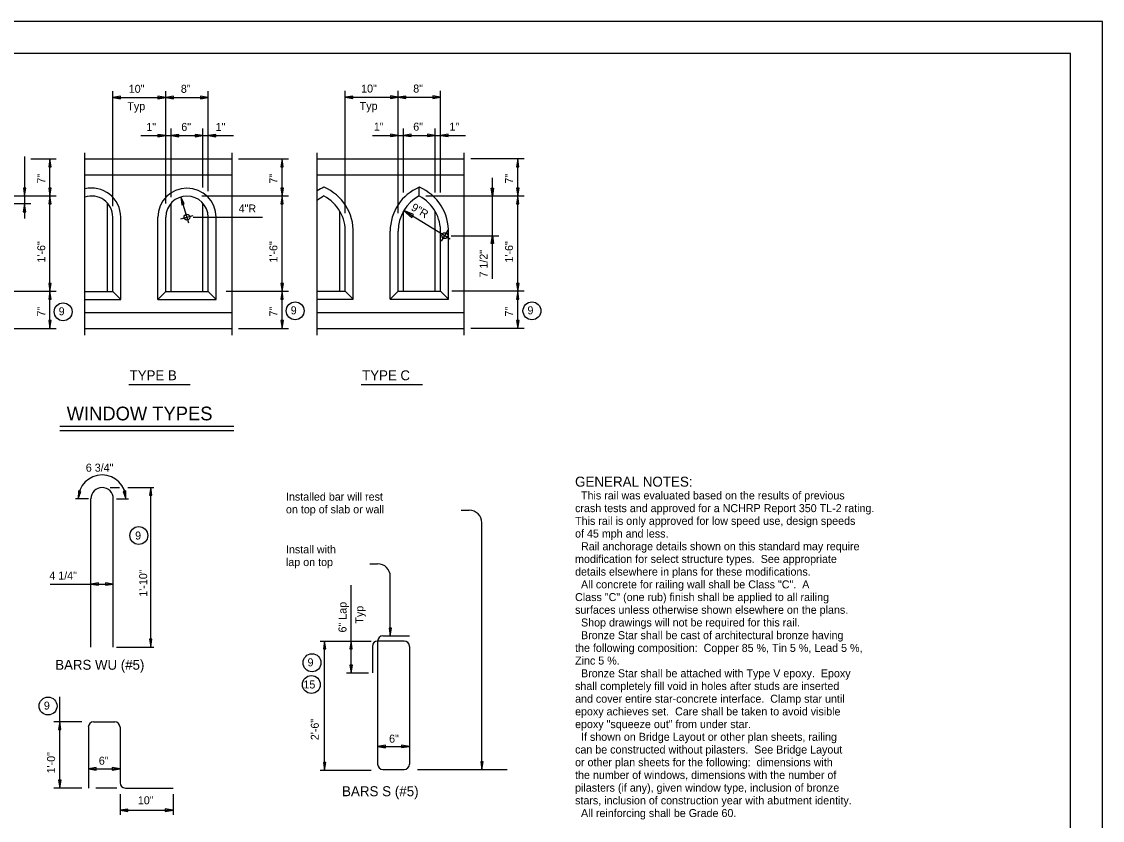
# Model space of a CAD drawing. Extents: x 2 to 71, y 0 to 22.
# Drawn here: x 53.99 to 71, y 9.43 to 22 of the extents above; entities that cross this region are included whole.
import ezdxf

# ---------------------------------------------------------------- set-up
doc = ezdxf.new("R2010")
doc.units = 0
doc.layers.add('Level 1', color=7, linetype='Continuous')

msp = doc.modelspace()

# ---------------------------------------------------------------- linework, layer by layer
at = {"layer": 'Level 1'}
for p, q in [((71, 22), (37, 22)), ((71, 0), (71, 22)), ((70.5, 21.5), (39, 21.5)), ((70.5, 0.5), (70.5, 21.5)), ((55.427, 19.094), (55.427, 20.905)), ((55.427, 20.805), (56.927, 20.805)), ((56.26, 19.135), (56.26, 20.905)), ((56.927, 19.329), (56.927, 20.905)), ((59.083, 18.982), (59.083, 20.909)), ((59.083, 20.809), (60.583, 20.809)), ((59.916, 18.982), (59.916, 20.909)), ((60.583, 19.309), (60.583, 20.909)), ((56.343, 19.236), (56.343, 20.319)), ((56.843, 19.386), (56.843, 20.315)), ((60, 19.309), (60, 20.319)), ((60.5, 19.309), (60.5, 20.319)), ((55.868, 20.205), (57.326, 20.205)), ((59.513, 20.209), (60.976, 20.209)), ((54.985, 17.066), (54.985, 19.934)), ((57.302, 17.066), (57.302, 19.934)), ((58.641, 17.066), (58.641, 19.934)), ((60.958, 17.066), (60.958, 19.934)), ((54.037, 19.879), (54.037, 18.902)), ((54.137, 19.838), (54.537, 19.838)), ((54.437, 17.171), (54.437, 19.838)), ((54.985, 19.838), (57.302, 19.838)), ((57.402, 19.838), (58.19, 19.838)), ((58.09, 17.171), (58.09, 19.838)), ((58.641, 19.838), (60.958, 19.838)), ((61.899, 19.838), (61.058, 19.838)), ((61.799, 17.171), (61.799, 19.838)), ((54.985, 19.588), (57.302, 19.588)), ((58.641, 19.588), (60.958, 19.588)), ((60.25, 19.255), (60.25, 19.393)), ((61.399, 17.953), (61.399, 19.543)), ((52.85, 19.255), (54.537, 19.255)), ((56.622, 18.826), (56.497, 19.24)), ((56.829, 19.255), (58.19, 19.255)), ((60.35, 19.255), (61.899, 19.255)), ((54.137, 19.13), (53.1, 19.13)), ((55.343, 17.751), (55.343, 19.142)), ((56.343, 17.751), (56.343, 19.142)), ((56.843, 17.751), (56.843, 19.142)), ((55.427, 17.751), (55.427, 18.921)), ((55.552, 17.626), (55.552, 18.921)), ((56.135, 17.626), (56.135, 18.921)), ((56.26, 17.751), (56.26, 18.921)), ((56.498, 18.893), (56.689, 18.95)), ((56.693, 18.921), (57.782, 18.921)), ((56.927, 17.751), (56.927, 18.921)), ((57.052, 17.626), (57.052, 18.921)), ((59, 17.755), (59, 19.014)), ((60, 17.755), (60, 19.014)), ((60.006, 19.025), (60.736, 18.578)), ((60.5, 17.755), (60.5, 19.014)), ((60.598, 18.545), (60.703, 18.715)), ((59.083, 17.755), (59.083, 18.671)), ((59.208, 17.63), (59.208, 18.669)), ((59.791, 17.63), (59.791, 18.702)), ((59.916, 17.755), (59.916, 18.702)), ((60.583, 17.755), (60.583, 18.671)), ((60.708, 17.63), (60.708, 18.669)), ((60.751, 18.63), (61.499, 18.63)), ((53.107, 17.755), (54.537, 17.755)), ((54.985, 17.751), (55.427, 17.751)), ((55.427, 17.751), (55.552, 17.626)), ((56.26, 17.751), (56.135, 17.626)), ((56.26, 17.751), (56.927, 17.751)), ((56.927, 17.751), (57.052, 17.626)), ((57.212, 17.755), (58.19, 17.755)), ((58.641, 17.755), (59.083, 17.755)), ((59.083, 17.755), (59.208, 17.63)), ((59.916, 17.755), (59.791, 17.63)), ((59.916, 17.755), (60.583, 17.755)), ((60.583, 17.755), (60.708, 17.63)), ((61.899, 17.755), (60.762, 17.755)), ((54.985, 17.626), (55.552, 17.626)), ((56.135, 17.626), (57.052, 17.626)), ((58.641, 17.63), (59.208, 17.63)), ((59.791, 17.63), (60.708, 17.63)), ((54.985, 17.421), (57.302, 17.421)), ((58.641, 17.421), (60.958, 17.421)), ((53.395, 17.171), (54.537, 17.171)), ((54.985, 17.171), (57.302, 17.171)), ((57.402, 17.171), (58.19, 17.171)), ((58.641, 17.171), (60.958, 17.171)), ((61.899, 17.171), (61.058, 17.171)), ((55.678, 16.285), (56.644, 16.285)), ((59.335, 16.285), (60.3, 16.285)), ((54.593, 15.634), (57.333, 15.634)), ((54.593, 15.561), (57.333, 15.561)), ((55.386, 14.665), (55.53, 14.665)), ((55.662, 14.665), (56.073, 14.665)), ((56.022, 12.155), (56.022, 14.665)), ((55.045, 14.488), (54.84, 14.488)), ((55.08, 12.155), (55.08, 14.488)), ((55.434, 12.155), (55.434, 14.488)), ((55.486, 14.488), (55.674, 14.488)), ((60.911, 14.309), (61.035, 14.309)), ((61.235, 10.226), (61.235, 14.109)), ((59.469, 13.465), (59.593, 13.465)), ((54.442, 13.146), (55.434, 13.146)), ((59.177, 11.748), (59.177, 13.131)), ((59.793, 12.331), (59.793, 13.265)), ((58.689, 12.248), (59.493, 12.248)), ((58.76, 10.216), (58.76, 12.248)), ((59.594, 12.248), (59.594, 10.31)), ((60.011, 12.248), (59.594, 12.248)), ((59.677, 12.331), (60.094, 12.331)), ((55.486, 12.155), (56.073, 12.155)), ((59.511, 12.164), (59.511, 11.748)), ((60.094, 12.164), (60.094, 10.31)), ((59.102, 11.748), (59.45, 11.748)), ((54.592, 9.935), (54.592, 11.369)), ((54.941, 10.976), (54.496, 10.976)), ((55.041, 10.893), (55.041, 9.935)), ((55.124, 10.976), (55.457, 10.976)), ((55.541, 10.893), (55.541, 10.018)), ((59.594, 10.59), (60.094, 10.59)), ((55.041, 10.237), (55.541, 10.237)), ((58.689, 10.216), (59.493, 10.216)), ((59.677, 10.226), (60.011, 10.226)), ((60.22, 10.226), (61.63, 10.226)), ((54.941, 9.935), (54.496, 9.935)), ((55.488, 9.935), (55.157, 9.935)), ((55.624, 9.935), (56.374, 9.935)), ((55.541, 9.839), (55.541, 9.515)), ((56.374, 9.839), (56.374, 9.515)), ((55.541, 9.585), (56.374, 9.585))]:
    msp.add_line(p, q, dxfattribs=at)
for points in [[(55.427, 20.805), (55.549, 20.785), (55.549, 20.824)], [(56.26, 20.805), (56.137, 20.825), (56.137, 20.786)], [(56.26, 20.805), (56.382, 20.785), (56.382, 20.824)], [(56.927, 20.805), (56.804, 20.825), (56.804, 20.786)], [(59.083, 20.809), (59.206, 20.789), (59.206, 20.828)], [(59.916, 20.809), (59.794, 20.829), (59.794, 20.79)], [(59.916, 20.809), (60.039, 20.789), (60.039, 20.828)], [(60.583, 20.809), (60.461, 20.829), (60.461, 20.79)], [(56.26, 20.205), (56.137, 20.225), (56.137, 20.186)], [(56.343, 20.205), (56.466, 20.185), (56.466, 20.224)], [(56.843, 20.205), (56.721, 20.225), (56.721, 20.186)], [(56.927, 20.205), (57.049, 20.185), (57.049, 20.224)], [(59.916, 20.209), (59.794, 20.229), (59.794, 20.19)], [(60, 20.209), (60.122, 20.189), (60.122, 20.228)], [(60.5, 20.209), (60.377, 20.229), (60.377, 20.19)], [(60.583, 20.209), (60.706, 20.189), (60.706, 20.228)], [(54.437, 19.838), (54.417, 19.716), (54.456, 19.716)], [(58.09, 19.838), (58.07, 19.716), (58.109, 19.716)], [(61.799, 19.838), (61.779, 19.716), (61.818, 19.716)], [(54.037, 19.255), (54.057, 19.377), (54.018, 19.377)], [(54.437, 19.255), (54.417, 19.132), (54.456, 19.132)], [(54.437, 19.255), (54.457, 19.377), (54.418, 19.377)], [(56.497, 19.24), (56.513, 19.117), (56.551, 19.129)], [(58.09, 19.255), (58.07, 19.132), (58.109, 19.132)], [(58.09, 19.255), (58.11, 19.377), (58.071, 19.377)], [(61.399, 19.255), (61.379, 19.377), (61.418, 19.377)], [(61.799, 19.255), (61.779, 19.132), (61.818, 19.132)], [(61.799, 19.255), (61.819, 19.377), (61.781, 19.377)], [(54.037, 19.13), (54.017, 19.007), (54.056, 19.007)], [(60.006, 19.025), (60.133, 18.918), (60.159, 18.963)], [(61.399, 18.63), (61.419, 18.507), (61.381, 18.507)], [(54.437, 17.755), (54.457, 17.877), (54.418, 17.877)], [(58.09, 17.755), (58.11, 17.877), (58.071, 17.877)], [(61.799, 17.755), (61.819, 17.877), (61.781, 17.877)], [(54.437, 17.755), (54.417, 17.632), (54.456, 17.632)], [(58.09, 17.755), (58.07, 17.632), (58.109, 17.632)], [(61.799, 17.755), (61.779, 17.632), (61.818, 17.632)], [(54.437, 17.171), (54.457, 17.294), (54.418, 17.294)], [(58.09, 17.171), (58.11, 17.294), (58.071, 17.294)], [(61.799, 17.171), (61.819, 17.294), (61.781, 17.294)], [(56.022, 14.665), (56.002, 14.543), (56.04, 14.543)], [(54.882, 14.488), (54.924, 14.605), (54.886, 14.612)], [(55.633, 14.488), (55.629, 14.612), (55.591, 14.605)], [(55.08, 13.146), (55.203, 13.126), (55.203, 13.165)], [(55.434, 13.146), (55.312, 13.166), (55.312, 13.127)], [(59.793, 12.331), (59.813, 12.454), (59.775, 12.454)], [(56.022, 12.155), (56.042, 12.278), (56.003, 12.278)], [(58.76, 12.248), (58.74, 12.125), (58.779, 12.125)], [(59.177, 12.248), (59.157, 12.125), (59.195, 12.125)], [(59.177, 11.748), (59.197, 11.87), (59.158, 11.87)], [(54.592, 10.976), (54.572, 10.854), (54.61, 10.854)], [(59.594, 10.59), (59.717, 10.57), (59.717, 10.609)], [(60.094, 10.59), (59.972, 10.61), (59.972, 10.572)], [(55.041, 10.237), (55.163, 10.217), (55.163, 10.256)], [(55.541, 10.237), (55.418, 10.257), (55.418, 10.218)], [(58.76, 10.216), (58.78, 10.339), (58.741, 10.339)], [(61.235, 10.226), (61.255, 10.349), (61.216, 10.349)], [(54.592, 9.935), (54.612, 10.057), (54.573, 10.057)], [(55.541, 9.585), (55.663, 9.565), (55.663, 9.604)], [(56.374, 9.585), (56.251, 9.605), (56.251, 9.566)]]:
    msp.add_lwpolyline(points, close=True, dxfattribs=at)
for centre, radius in [((56.593, 18.921), 0.0462), ((60.651, 18.63), 0.0462), ((54.644, 17.432), 0.141), ((58.296, 17.447), 0.141), ((62.022, 17.447), 0.141), ((55.835, 13.91), 0.141), ((58.561, 11.907), 0.141), ((58.551, 11.564), 0.141), ((54.407, 11.226), 0.141)]:
    msp.add_circle(centre, radius, dxfattribs=at)
for centre, radius, start, end in [((59.041, 18.702), 0.75, 112.8854, 122.2294), ((58.457, 18.7), 0.752, 357.5909, 67.0572), ((60.541, 18.702), 0.75, 112.8854, 180), ((59.957, 18.7), 0.752, 357.5909, 67.0572), ((55.093, 18.921), 0.458, 0, 103.6795), ((55.093, 18.921), 0.333, 0, 108.9761), ((56.593, 18.921), 0.458, 0, 180), ((56.593, 18.921), 0.333, 0, 180), ((59.041, 18.702), 0.625, 117.8181, 129.7902), ((58.457, 18.7), 0.627, 357.3617, 62.128), ((60.541, 18.702), 0.625, 117.8181, 180), ((59.957, 18.7), 0.627, 357.3617, 62.128), ((55.257, 14.488), 0.375, 0, 180), ((55.257, 14.488), 0.177, 0, 180), ((61.035, 14.109), 0.2, 0, 90), ((59.593, 13.265), 0.2, 0, 90), ((59.594, 12.165), 0.0833, 90, 180), ((59.677, 12.248), 0.0833, 90, 180), ((60.011, 12.165), 0.0833, 0, 90), ((55.124, 10.893), 0.0833, 90, 180), ((55.457, 10.893), 0.0833, 0, 90), ((59.677, 10.31), 0.0833, 180, 270), ((60.011, 10.31), 0.0833, 270, 0), ((55.624, 10.018), 0.0833, 180, 270)]:
    msp.add_arc(centre, radius, start, end, dxfattribs=at)

# ---------------------------------------------------------------- texts
for s, height, p in [('10"', 0.126, (55.677, 20.879)), ('8"', 0.126, (56.497, 20.879)), ('10"', 0.126, (59.334, 20.883)), ('8"', 0.126, (60.154, 20.883)), ('Typ', 0.126, (55.655, 20.605)), ('Typ', 0.126, (59.312, 20.609)), ('6"', 0.126, (60.154, 20.283)), ('1"', 0.126, (55.954, 20.279)), ('6"', 0.126, (56.504, 20.279)), ('1"', 0.126, (57.045, 20.279)), ('1"', 0.126, (59.534, 20.283)), ('1"', 0.126, (60.724, 20.283)), ('4"R', 0.126, (57.406, 18.995)), ('9', 0.126, (58.226, 17.392)), ('9', 0.126, (61.952, 17.392)), ('9', 0.126, (54.574, 17.377)), ('TYPE B', 0.156, (55.691, 16.354)), ('TYPE C', 0.156, (59.35, 16.354)), ('WINDOW TYPES', 0.216, (54.7, 15.723)), ('6 3/4"', 0.126, (55.001, 14.915)), ('GENERAL NOTES:', 0.1575, (62.701, 14.679)), ('Installed bar will rest', 0.126, (58.151, 14.459)), ('  This rail was evaluated based on the results of previous', 0.126, (62.701, 14.478)), ('on top of slab or wall', 0.126, (58.151, 14.259)), ('crash tests and approved for a NCHRP Report 350 TL-2 rating.', 0.126, (62.701, 14.278)), ('This rail is only approved for low speed use, design speeds', 0.126, (62.701, 14.078)), ('9', 0.126, (55.777, 13.847)), ('of 45 mph and less.', 0.126, (62.701, 13.878)), ('  Rail anchorage details shown on this standard may require', 0.126, (62.701, 13.678)), ('Install with', 0.126, (58.151, 13.629)), ('modification for select structure types.  See appropriate', 0.126, (62.701, 13.478)), ('lap on top', 0.126, (58.151, 13.429)), ('4 1/4"', 0.126, (54.427, 13.216)), ('details elsewhere in plans for these modifications.', 0.126, (62.701, 13.278)), ('  All concrete for railing wall shall be Class "C".  A', 0.126, (62.701, 13.078)), ('Class "C" (one rub) finish shall be applied to all railing', 0.126, (62.701, 12.878)), ('surfaces unless otherwise shown elsewhere on the plans.', 0.126, (62.701, 12.678)), ('  Shop drawings will not be required for this rail.', 0.126, (62.701, 12.478)), ('  Bronze Star shall be cast of architectural bronze having', 0.126, (62.701, 12.278)), ('the following composition:  Copper 85 %, Tin 5 %, Lead 5 %,', 0.126, (62.701, 12.078)), ('BARS WU (#5)', 0.156, (54.52, 11.797)), ('9', 0.126, (58.491, 11.851)), ('Zinc 5 %.', 0.126, (62.701, 11.878)), ('  Bronze Star shall be attached with Type V epoxy.  Epoxy', 0.126, (62.701, 11.678)), ('15', 0.126, (58.426, 11.502)), ('shall completely fill void in holes after studs are inserted', 0.126, (62.701, 11.478)), ('and cover entire star-concrete interface.  Clamp star until', 0.126, (62.701, 11.278)), ('9', 0.126, (54.341, 11.17)), ('epoxy achieves set.  Care shall be taken to avoid visible', 0.126, (62.701, 11.078)), ('epoxy "squeeze out" from under star.', 0.126, (62.701, 10.878)), ('6"', 0.126, (59.774, 10.649)), ('  If shown on Bridge Layout or other plan sheets, railing', 0.126, (62.701, 10.678)), ('can be constructed without pilasters.  See Bridge Layout', 0.126, (62.701, 10.478)), ('6"', 0.126, (55.206, 10.302)), ('or other plan sheets for the following:  dimensions with', 0.126, (62.701, 10.278)), ('the number of windows, dimensions with the number of', 0.126, (62.701, 10.078)), ('BARS S (#5)', 0.1575, (59.033, 9.806)), ('pilasters (if any), given window type, inclusion of bronze', 0.126, (62.701, 9.878)), ('10"', 0.126, (55.82, 9.679)), ('stars, inclusion of construction year with abutment identity.', 0.126, (62.701, 9.678)), ('  All reinforcing shall be Grade 60.', 0.126, (62.701, 9.478))]:
    msp.add_text(s, height=height, dxfattribs=at).set_placement(p)
for s, rotation, p in [('7"', 90, (54.363, 19.45)), ('7"', 90, (58.016, 19.45)), ('7"', 90, (61.725, 19.45)), ('9"R', 328.907, (60.108, 19.042)), ('1\'-6"', 90, (54.363, 18.207)), ('1\'-6"', 90, (58.016, 18.207)), ('7 1/2"', 90, (61.325, 17.971)), ('1\'-6"', 90, (61.725, 18.207)), ('7"', 90, (54.363, 17.357)), ('7"', 90, (58.016, 17.357)), ('7"', 90, (61.725, 17.357)), ('1\'-10"', 90, (55.967, 12.947)), ('6" Lap', 90, (59.104, 12.384)), ('Typ', 90, (59.37, 12.523)), ('2\'-6"', 90, (58.668, 10.688)), ('1\'-0"', 90, (54.518, 10.165))]:
    msp.add_text(s, height=0.126, rotation=rotation, dxfattribs=at).set_placement(p)

doc.saveas('drawing.dxf')
